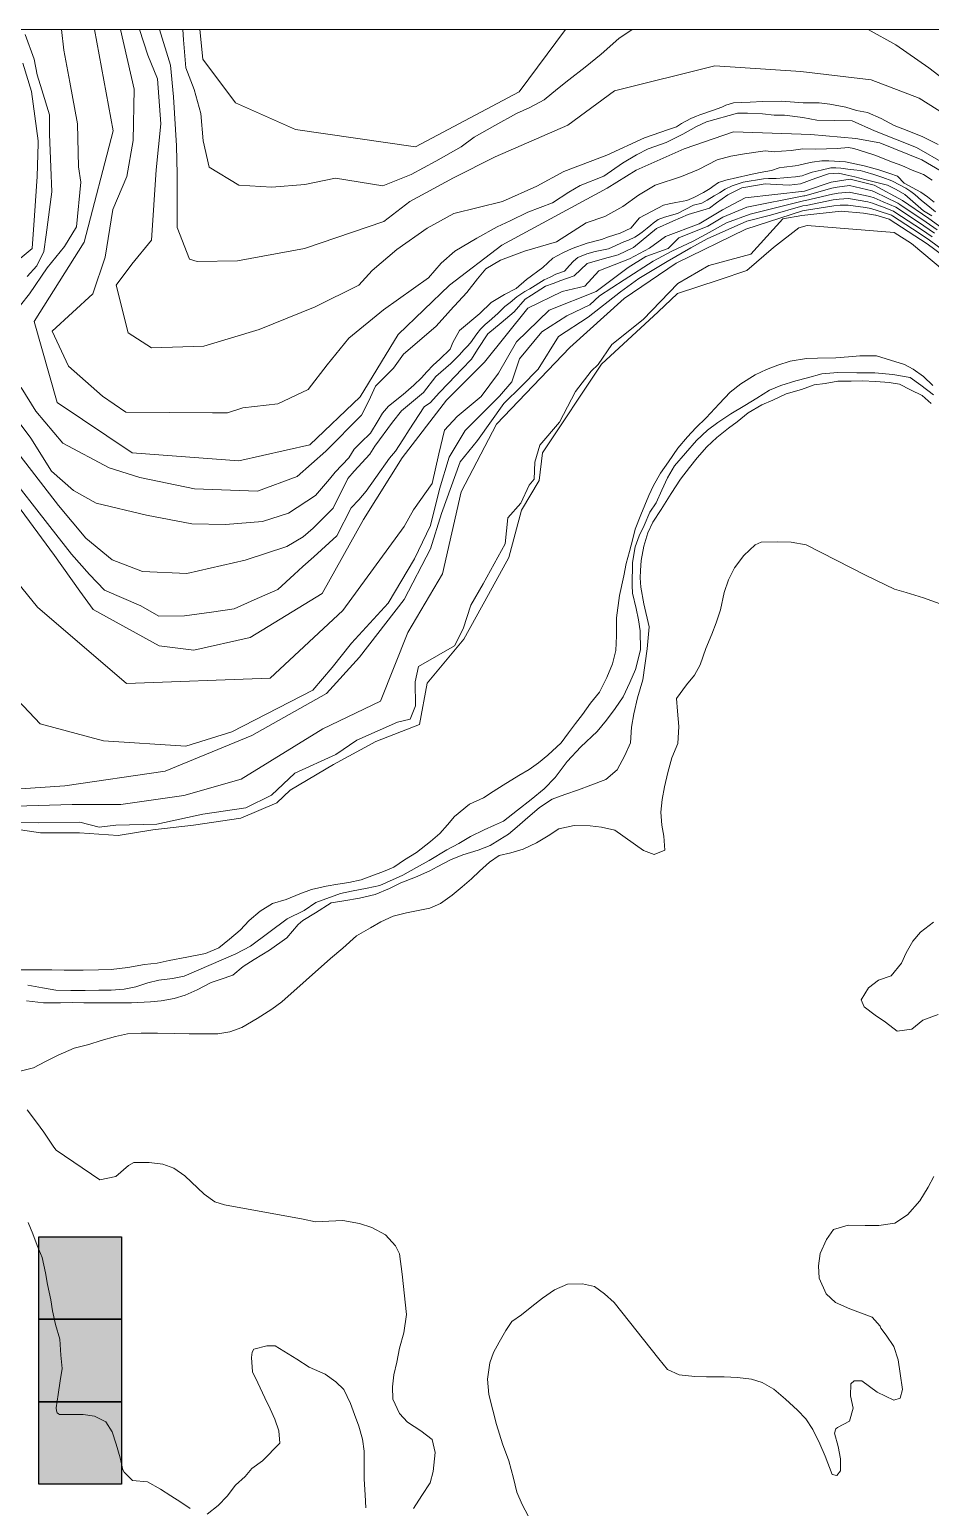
# Model space of a CAD drawing. Header units: metres. Extents: x 47 to 1988, y 46 to 663.
# Drawn here: x 206.6 to 370.6, y 394.4 to 663.4 of the extents above; entities that cross this region are included whole.
import ezdxf

# ---------------------------------------------------------------- set-up
doc = ezdxf.new("R2010")
doc.units = ezdxf.units.M
doc.layers.add('01_Fina', color=7, linetype='Continuous')
doc.layers.add('02_Media', color=7, linetype='Continuous')

msp = doc.modelspace()

# ---------------------------------------------------------------- hatches: boundary and pattern name
at = {"layer": '02_Media'}
h = msp.add_hatch(color=256, dxfattribs=at)
h.dxf.hatch_style = 1
h.paths.add_polyline_path([(223.27, 443.65), (208.27, 443.65), (208.27, 428.65), (223.27, 428.65)])
h = msp.add_hatch(color=256, dxfattribs=at)
h.dxf.hatch_style = 1
h.paths.add_polyline_path([(223.27, 428.65), (208.27, 428.65), (208.27, 413.65), (223.27, 413.65)])
h = msp.add_hatch(color=256, dxfattribs=at)
h.dxf.hatch_style = 1
h.paths.add_polyline_path([(223.27, 413.65), (208.27, 413.65), (208.27, 398.65), (223.27, 398.65)])

# ---------------------------------------------------------------- linework, layer by layer
at = {"layer": '01_Fina', "lineweight": 9}
for points in [[(49.18, 45.57), (788.27, 45.57), (787.83, 663.43), (48.74, 663.43), (49.18, 45.57)], [(203.28, 611.22), (206.58, 615.34), (209.78, 620.07), (212.92, 623.94), (215.13, 627.51), (215.87, 635.62), (215.5, 638.42), (215.26, 646.29), (213.91, 653.85), (212.8, 659.68), (212.37, 663.43)], [(206.1, 618.5), (207.89, 620.41), (209.14, 623.03), (209.56, 626.07), (210.64, 633.91), (210.46, 638.38), (210.22, 644.4), (210.22, 647.92), (208.79, 652.46), (207.95, 655.2), (207.41, 658.04), (205.74, 662.51)], [(372.52, 637.68), (368.98, 639.74), (361.33, 642.82), (357, 643.62), (348.78, 644.3), (334.7, 644.8), (325.75, 641.7), (316.99, 637.86), (311.7, 634.58), (292.53, 624.18), (283.03, 616.88), (273.65, 607.92), (266.72, 596.6), (257.59, 587.85), (244.63, 584.93), (225.27, 586.39), (211.58, 595.51), (207.38, 610.29), (216.51, 624.7), (221.81, 645.02), (218.39, 663.43)], [(373.29, 638.92), (368.03, 641.96), (360.38, 644.97), (356.3, 646.83), (349.87, 646.95), (347.34, 647.43), (344.01, 647.86), (342.11, 647.86), (339.97, 648.1), (337.24, 648.22), (335.46, 648.18), (329.82, 646.63), (328, 645.76), (325.5, 644.38), (322.45, 642.87), (319.16, 641.69), (317.07, 640.62), (314.53, 639.11), (311.11, 636.77), (306.79, 635.07), (304.73, 633.8), (301.76, 631.86), (297.29, 630.2), (294.08, 628.58), (291.68, 627.49), (287.96, 625.43), (283.96, 623.06), (281.5, 620.88), (279.21, 618.23), (271, 612.39), (264.71, 607.23), (260.76, 602.37), (257.31, 597.91), (251.74, 595.28), (245.36, 594.57), (242.62, 593.65), (239.88, 593.65), (224.07, 593.76), (219.82, 596.69), (213.64, 602.16), (210.7, 608.54), (218.09, 615.33), (220.32, 622.01), (221.75, 630.7), (224.28, 636.67), (225.4, 643.26), (225.6, 652.58), (223.09, 663.43)], [(371.95, 642.5), (369.18, 643.88), (366.3, 645.04), (363.98, 645.95), (361.62, 647.21), (359.1, 648.32), (357.12, 648.72), (355.15, 649.33), (352.26, 649.85), (350.29, 650.11), (347.37, 650.11), (343.44, 650.38), (339.99, 650.31), (337.72, 650.21), (336.19, 650.16), (334.7, 650.11), (333.34, 649.65), (332.58, 649.33), (330.92, 648.72), (328.6, 647.89), (327.99, 647.64), (326.96, 647.26), (325.22, 646.33), (324.34, 645.7), (322.85, 645.25), (318.54, 643.73), (311.64, 640.54), (303.83, 637.61), (298.88, 634.95), (292.64, 632.15), (283.77, 629.93), (278.95, 627.26), (273.42, 623.42), (268.93, 619.58), (266.51, 616.9), (258.57, 612.93), (248.35, 608.84), (238.26, 605.78), (228.76, 605.52), (224.53, 608.25), (222.32, 616.9), (225.18, 620.74), (228.76, 625.1), (229.6, 637.87), (230.45, 646.26), (229.86, 654.46), (228.1, 658.79), (226.58, 663.43)], [(377.19, 645.5), (368.49, 650.96), (359.75, 654.27), (346.96, 655.77), (331.34, 656.84), (313.06, 652.25), (304.57, 646.02), (291.31, 640.25), (283.72, 636.41), (275.81, 632.13), (271.06, 628.47), (256.62, 623.55), (244.43, 621.31), (237.05, 621.2), (235.66, 621.63), (233.42, 627.4), (233.42, 637.12), (233.31, 642.25), (232.77, 651.17), (232.24, 656.94), (230.21, 663.43)], [(316.25, 663.43), (313.82, 661.81), (310.65, 658.97), (307.69, 656.56), (304.73, 654.26), (302.65, 652.62), (300.24, 650.65), (297.61, 649.22), (295.2, 648.13), (291.26, 645.94), (287.53, 643.86), (285.12, 642.11), (280.52, 639.48), (276.03, 637.07), (270.89, 634.99), (262.28, 636.4), (256.69, 635.2), (250.67, 634.76), (244.64, 635.09), (239.27, 638.38), (238.18, 643.19), (237.74, 648.12), (236.54, 652.5), (235, 656.44), (234.56, 661.58), (234.48, 663.43)], [(304.15, 663.43), (295.71, 652.1), (276.83, 642.11), (254.98, 645.26), (244.05, 650.07), (238.13, 658.02), (237.58, 663.43)], [(375.72, 652.25), (370.25, 656.44), (364.24, 660.62), (359.21, 663.43)], [(204.15, 621.15), (207.01, 623.58), (207.47, 629.58), (207.94, 636.69), (208.12, 642.69), (208.12, 643.18), (206.92, 652.13), (205.35, 657.3)], [(370.91, 636), (369.3, 637.07), (367.23, 637.85), (365.37, 638.66), (363.67, 639.29), (360.46, 640.55), (358.75, 641.13), (356.62, 641.8), (355.64, 641.97), (353.57, 641.78), (349.71, 641.66), (347.32, 641.73), (345.21, 641.42), (343.48, 641.3), (342.16, 641.2), (340.45, 641.37), (336.71, 640.82), (334.25, 640.41), (331.76, 639.74), (328.35, 637.94), (325.26, 636.65), (320.43, 635.08), (317.41, 633.28), (314.57, 631.21), (311.31, 629.37), (307.9, 628.22), (302.51, 624.76), (296.65, 623.07), (292.28, 621.43), (289.6, 619.9), (288.1, 618.06), (286.15, 615.57), (283.12, 612.31), (282.78, 611.89), (280.55, 609.38), (274.65, 604.36), (272.81, 601.76), (269.52, 598.54), (268.33, 595.86), (267.02, 593.22), (260.48, 586.68), (255.29, 582.07), (248.03, 579.42), (236.56, 579.82), (226.65, 581.88), (221.06, 583.64), (212.63, 588.15), (207.7, 593.97), (205.05, 598.29)], [(371.27, 631.99), (370.04, 632.96), (368.81, 633.82), (365.8, 635.49), (364.57, 636.75), (363.2, 637.2), (361.19, 637.87), (358.51, 638.65), (355.1, 639.33), (352.05, 639.55), (350.82, 639.55), (349.04, 639.29), (348.41, 639.14), (346.62, 638.73), (345.95, 638.62), (343.91, 638.4), (343.01, 638.25), (341.64, 637.77), (339.58, 637.38), (337.58, 636.99), (335.42, 636.51), (333.29, 636.02), (331.99, 635.57), (330.98, 634.83), (330.46, 634.49), (329.26, 633.75), (327.51, 632.85), (326.2, 632.29), (324.19, 631.92), (323.03, 631.7), (321.95, 631.47), (317.58, 629.15), (316.05, 627.25), (314.11, 626.35), (311.94, 625.68), (310.71, 625.24), (308.1, 624.56), (305.33, 623.55), (303.62, 622.81), (301.83, 621.84), (300, 620.12), (297, 617.95), (295.13, 616.31), (293.05, 615.23), (290.62, 613.74), (288.53, 611.75), (284.83, 608.62), (283.64, 606.49), (283.12, 605.26), (281.25, 603.44), (280.06, 602.36), (278.9, 601.13), (277.93, 600.04), (276.52, 598.7), (274.6, 596.97), (271.92, 594.88), (270.84, 593.61), (270.02, 592.27), (268.64, 589.96), (266.85, 588.24), (265.65, 587.05), (264.68, 585.45), (262.22, 582.84), (261.17, 581.61), (258.63, 578.59), (253.68, 575.37), (248.97, 573.88), (242.22, 573.34), (236.08, 573.46), (227.88, 575.02), (218.69, 577.23), (214.57, 579.55), (210.58, 583.07), (206.82, 589.03), (202.93, 594.25)], [(371.46, 630.26), (370.1, 631.43), (368.96, 632.3), (367.73, 633.42), (367.02, 633.95), (366.11, 634.55), (365.08, 635.13), (363.56, 635.87), (361.88, 636.49), (360.26, 637.03), (358.61, 637.56), (357.8, 637.77), (356.6, 637.9), (355.53, 638.03), (354.24, 638.19), (353.32, 638.23), (352.43, 638.23), (350.66, 637.83), (349.01, 637.48), (347.85, 637.03), (347.2, 636.83), (346, 636.61), (344.48, 636.47), (343.88, 636.43), (342.48, 636.32), (341.07, 636.29), (340.18, 636.23), (336.47, 635.62), (334.44, 635), (333.19, 634.39), (332.14, 633.73), (331.18, 633.17), (329.93, 632.37), (328.97, 631.85), (327.44, 631.48), (324.53, 629.95), (322.14, 629.3), (321.01, 628.84), (320.11, 628.19), (319.67, 627.83), (319.02, 627.3), (318.06, 626.56), (317.24, 625.96), (316.73, 625.65), (315.61, 625.12), (314.72, 624.78), (311.95, 623.52), (309.52, 623.01), (308, 622.61), (306.35, 621.94), (305.59, 621.25), (304.88, 620.45), (303.96, 619.45), (302.36, 618.89), (301.31, 618.35), (300.22, 617.89), (297.62, 616.25), (296.73, 615.76), (295.28, 614.76), (294.05, 613.75), (293.09, 613.04), (291.82, 611.76), (290.26, 610.34), (289.5, 609.76), (288.63, 608.89), (287.98, 608.06), (286.85, 606.39), (286.2, 605.76), (285.71, 605.16), (284.77, 604.16), (283.9, 603.31), (283.23, 602.64), (280.51, 600.3), (278.27, 597.36), (274.29, 594.03), (272.62, 591.96), (269.4, 587.58), (268.48, 586.14), (265.66, 583.04), (264.51, 581.71), (261.84, 576.32), (258.2, 572.69), (256.35, 571.07), (253.41, 569.34), (245.84, 566.86), (235.19, 564.41), (227.15, 564.78), (221.61, 566.9), (216.81, 570.87), (211.82, 576.78), (204.88, 585.86)], [(371.79, 626.98), (369.81, 628.38), (365, 631.6), (364.63, 631.8), (362.4, 632.9), (362.38, 632.91), (360.64, 633.77), (359.95, 634.08), (355.86, 635.02), (353.6, 634.71), (352.6, 634.56), (347.72, 633.16), (347.53, 633.14), (337.11, 631.07), (332.75, 629.25), (330.07, 627.65), (324.74, 625.49), (322.8, 623.59), (318.78, 622.1), (315.51, 620.13), (309.73, 615.76), (301.15, 612.34), (295.19, 606.57), (291.91, 600.91), (288.75, 596.66), (284.39, 592.97), (282.13, 590.52), (281.05, 586.21), (279.86, 580.79), (276.46, 576.02), (274.73, 572.98), (263.6, 557.66), (250.38, 545.37), (224.19, 544.41), (208.03, 558.26), (192.38, 577.54)], [(202.33, 583.17), (210.26, 572.98), (214.18, 567.96), (217.47, 564.22), (220.21, 561.37), (226.83, 558.51), (230.07, 556.66), (234.77, 556.69), (239.68, 557.39), (243.78, 557.97), (247.43, 559.59), (251.74, 561.5), (254.71, 564.2), (256.32, 565.66), (258.29, 567.44), (262.53, 571.29), (265.13, 576.35), (266.48, 577.85), (267.87, 579.39), (269.6, 581.88), (272.07, 585.43), (273.17, 586.71), (274.49, 588.74), (275.68, 590.56), (278.41, 594.76), (279.53, 595.56), (281.15, 597.28), (282.85, 599.07), (285.25, 601.6), (286.99, 603.44), (288.13, 605.2), (289.96, 608.03), (292.4, 610.06), (294.78, 612.04), (296.77, 614.33), (297.92, 615.07), (300.49, 616.73), (301.88, 617.23), (303.25, 617.72), (305.68, 618.6), (308.1, 620.86), (311.23, 621.75), (313.7, 622.45), (316.49, 623.76), (320.67, 627.21), (323.66, 628.56), (326.46, 629.74), (330.32, 630.91), (331.62, 631.87), (333.67, 633.37), (336.23, 634.62), (336.58, 634.68), (340.45, 635.35), (341.47, 635.29), (344.84, 635.1), (346.93, 635.36), (349.73, 636.36), (351.99, 637.17), (353.83, 637.31), (355.15, 636.99), (356.8, 636.59), (358.63, 636.14), (362.77, 635.13), (364.3, 634.29), (365.9, 633.42), (369.31, 630.43), (370.8, 629.55)], [(376.24, 624.74), (370.25, 629.06), (365.45, 632.3), (360.34, 635.09), (355.97, 636.2), (352.48, 635.64), (347.62, 634.04), (336.82, 632.81), (332.73, 630.6), (328.46, 628.05), (322.34, 625.76), (319.45, 623.62), (315.81, 621.71), (310.22, 619.53), (307.64, 616.71), (303.5, 615.75), (297.25, 612.72), (289.37, 602.87), (282.46, 595.96), (274.41, 585.47), (267.34, 574.26), (259.81, 560.75), (246.75, 552.77), (236.46, 550.47), (230.16, 551.23), (218.17, 557.84), (215.71, 561.21), (211.1, 567.66), (202.65, 579.18)], [(370.87, 625.71), (368.93, 627.03), (364.1, 630.21), (363.84, 630.36), (361.51, 631.27), (361.48, 631.28), (360.03, 631.81), (359.16, 632.06), (355.66, 632.65), (353.95, 632.55), (352.85, 632.41), (347.92, 631.42), (347.36, 631.36), (341.46, 629.62), (337.17, 628.52), (329.92, 625.36), (326.93, 623.71), (322.62, 621.19), (317.5, 618.13), (314.12, 615.68), (308.25, 611.1), (302.88, 607.54), (299.14, 601.6), (296.12, 598.51), (292.91, 595.35), (288.12, 588.64), (284.96, 584.76), (281.55, 575.35), (279.54, 568.9), (274.74, 559.66), (266.63, 549.2), (260.59, 542.58), (247.04, 534.92), (231.26, 528.43), (212.99, 525.78), (197.7, 524.71)], [(201.35, 544.66), (208.52, 537.05), (220.04, 533.93), (235, 532.95), (243.36, 535.6), (258.11, 543.2), (261.67, 547.3), (265.19, 551.76), (271.84, 559.04), (276.64, 567.06), (279.54, 573.13), (281.21, 579.74), (282.92, 585.56), (285.87, 590.42), (292.12, 596.71), (294.37, 599.33), (295.78, 603.5), (299.85, 608.41), (304.39, 611.31), (308.54, 613.32), (310.32, 614.95), (314.82, 617.89), (320.07, 621.29), (323.5, 623.06), (327.36, 624.9), (330.26, 626.49), (333.45, 628.24), (337.74, 629.83), (347.44, 632.25), (347.82, 632.29), (352.73, 633.48), (353.78, 633.63), (355.76, 633.84), (359.56, 633.06), (360.34, 632.79), (361.93, 632.09), (361.95, 632.09), (364.24, 631.08), (364.54, 630.91), (369.37, 627.7), (371.33, 626.35)], [(374.34, 622.18), (370.41, 625.07), (368.49, 626.35), (363.64, 629.52), (363.45, 629.64), (361.06, 630.46), (361.04, 630.46), (359.72, 630.83), (358.77, 631.04), (355.56, 631.47), (354.13, 631.47), (352.98, 631.33), (348.02, 630.55), (347.27, 630.46), (336.96, 627.1), (324.3, 620.92), (314.82, 614.45), (304.9, 605.53), (291.59, 591.58), (285.12, 579.3), (281.75, 564.37), (275.45, 553.67), (270.44, 541.2), (259.97, 536.11), (245.11, 526.99), (234.64, 523.99), (223.16, 522.35), (214.32, 522.35), (201.94, 521.98)], [(373.13, 619.43), (367.14, 624.5), (363.99, 626.51), (348.12, 627.77), (346.6, 627.34), (342.02, 623.76), (337.13, 619.59), (332.11, 617.84), (324.54, 615.41), (320.98, 612.05), (310.67, 602.52), (299.97, 586.37), (299.33, 581.34), (296.1, 575.96), (293.82, 567.34), (290.09, 560.56), (285.59, 552.45), (278.92, 544.45), (277.57, 536.91), (269.62, 533.8), (261.89, 529.63), (254, 524.97), (251.55, 522.69), (245.03, 519.85), (236.41, 518.62), (229.01, 517.73), (222.67, 516.73), (215.67, 517.18), (208.55, 517.23), (200.42, 518.4)]]:
    msp.add_lwpolyline(points, dxfattribs=at)
at = {"layer": '01_Fina', "linetype": 'Continuous', "lineweight": 9}
for points in [[(204.29, 519.16), (208.11, 519.01), (215.73, 519.12), (219.24, 518.24), (222.29, 518.61), (229.76, 518.79), (238.09, 520.59), (245.94, 521.73), (250.59, 524.06), (254.88, 528.05), (262.34, 531.45), (266.16, 534.07), (273.56, 537.34), (275.86, 537.91), (276.85, 540.35), (276.74, 544.69), (277.35, 547.5), (283.9, 551.24), (285.52, 554.35), (286.91, 558.66), (289.12, 562.54), (293.14, 569.81), (293.65, 574.57), (296.02, 577.21), (297.53, 580.49), (298.42, 581.61), (298.53, 584.67), (299.44, 587.75), (303.05, 591.99), (305.93, 597.52), (308.78, 601.22), (310.09, 602.43), (312.55, 606.12), (318.28, 610.67), (324.55, 617.19), (330.23, 620.5), (337.87, 622.52), (343.72, 628.98), (347.18, 629.57), (354.3, 630.39), (358.38, 630.03), (360.59, 629.64), (360.62, 629.64), (363.05, 628.92), (369.96, 624.44), (381.2, 616.12)], [(203.96, 492.29), (207.57, 492.29), (210.6, 492.25), (212.87, 492.22), (216.3, 492.18), (219.1, 492.24), (221.4, 492.3), (224.46, 492.69), (227.5, 493.25), (229.82, 493.48), (231.99, 493.99), (235.17, 494.54), (238.61, 495.21), (240.99, 496.29), (242.96, 497.83), (244.9, 499.51), (246.53, 501.22), (248.54, 502.97), (250.81, 504.32), (253.28, 505.09), (255.78, 506.08), (257.9, 506.88), (260.56, 507.51), (262.7, 507.84), (264.71, 508.17), (266.9, 508.66), (268.85, 509.37), (270.97, 510.15), (272.88, 510.98), (274.83, 512.28), (276.98, 513.65), (279.57, 515.6), (281.24, 517.1), (282.66, 518.64), (283.94, 520.19), (286.66, 522.43), (289.19, 523.58), (290.98, 524.74), (292.77, 525.9), (295.66, 527.64), (297.52, 528.76), (299.24, 529.92), (300.9, 531.36), (303.36, 533.56), (304.69, 535.42), (305.97, 537.13), (307.24, 538.72), (308.67, 540.81), (310.33, 542.83), (311.67, 545.46), (312.69, 547.98), (313.29, 550.39), (313.42, 553.09), (313.42, 556.34), (313.97, 560.38), (314.73, 563.97), (315.19, 566.26), (315.79, 568.41), (316.4, 570.7), (316.8, 572.47), (317.87, 575.11), (319.32, 578.62), (320.12, 580.46), (321.45, 582.67), (322.88, 584.76), (324.59, 587.2), (326.35, 589.31), (327.84, 590.93), (329.75, 592.77), (332.13, 595.3), (334.1, 597.45), (336.02, 598.94), (338.66, 600.55), (340.74, 601.56), (342.79, 602.32), (345, 603.05), (348.01, 603.53), (350.03, 603.64), (353.34, 603.65), (355.64, 603.86), (357.71, 604.04), (360.76, 604.05), (365.87, 602.47), (367.44, 601.58), (369.29, 600.26), (371, 598.66)], [(206.25, 489.49), (208.94, 488.96), (211.33, 488.55), (214.1, 488.51), (216.66, 488.5), (219.2, 488.57), (221.4, 488.56), (223.77, 488.72), (225.93, 489.14), (228.12, 489.87), (230.09, 490.37), (232.58, 490.67), (234.72, 491.12), (244.1, 495.16), (246.8, 496.55), (253.46, 501.54), (256.55, 503.08), (258.67, 504.5), (263.14, 506.16), (265.16, 506.57), (268.04, 507.11), (270.3, 507.64), (274.54, 509.47), (277, 510.88), (279.32, 512.14), (282.51, 514.12), (284.68, 515.24), (286.85, 516.51), (289.31, 517.77), (291.19, 518.61), (292.83, 519.34), (295.39, 521.34), (297.88, 523.28), (300.23, 525.19), (302.22, 527.27), (304.46, 530.16), (306.91, 532.83), (309.91, 535.68), (311.62, 537.72), (313.16, 539.83), (314.61, 541.97), (315.87, 544.58), (316.85, 546.96), (317.8, 550.5), (317.74, 553.96), (317.42, 555.98), (316.99, 558.04), (316.34, 560.82), (316.29, 562.22), (316.34, 566.39), (316.81, 569.26), (317.56, 571.27), (318.44, 573.12), (319.48, 575.56), (320.65, 577.27), (321.69, 579.56), (322.72, 581.84), (323.98, 584.04), (326, 586.31), (328, 588.6), (329.96, 590.5), (331.88, 591.89), (334.22, 593.47), (336.75, 595), (338.97, 596.33), (341.28, 597.79), (343.33, 598.64), (346.07, 599.46), (348.16, 600), (350.8, 600.75), (353.69, 601.02), (357.19, 600.97), (360.46, 600.93), (363.73, 600.65), (366.87, 600.07), (368.84, 598.69), (371.12, 596.93)], [(205.98, 486.61), (209.09, 486.28), (212.2, 486.28), (214.38, 486.29), (216.42, 486.27), (219.39, 486.28), (225.12, 486.28), (228.56, 486.44), (230.52, 486.61), (232.87, 487.02), (234.89, 487.66), (237.06, 488.6), (239.63, 489.94), (241.24, 490.48), (243.55, 491.31), (245.44, 492.87), (247.47, 494.14), (250.22, 495.83), (253.41, 498.09), (255.45, 500.51), (256.32, 501.22), (258.64, 502.63), (261.44, 504.44), (263.8, 504.84), (266.62, 505.3), (269.5, 506), (272.09, 507.05), (274.14, 508.12), (276.84, 509.15), (279.44, 510.27), (280.76, 511.04), (283.2, 512.26), (285.46, 513.21), (288.26, 514.04), (290.42, 514.88), (292.16, 516.01), (293.76, 516.99), (295.35, 518.27), (296.81, 519.54), (299.42, 521.81), (301.7, 523.35), (304, 524.17), (306.48, 525.06), (308.72, 525.86), (311.45, 526.92), (313.54, 528.65), (314.9, 531.26), (315.94, 533.56), (316.12, 536.41), (316.58, 538.84), (317.23, 541.77), (318.23, 545.08), (319.02, 550.68), (319.36, 554.7), (318.4, 558.89), (317.87, 561.91), (317.75, 563.64), (317.76, 564.94), (317.93, 566.8), (318.39, 569.38), (319.14, 571.82), (320.01, 573.78), (321.53, 576.08), (323.35, 578.95), (325.04, 581.58), (326.68, 583.69), (328.07, 585.45), (329.83, 587.47), (331.65, 589.17), (333.78, 590.85), (335.41, 592.04), (337.39, 593.67), (339.85, 595.14), (341.87, 595.98), (344.33, 597.1), (347.07, 597.93), (349.38, 598.76), (351.4, 599.02), (353.7, 599.43), (356.15, 599.4), (358.16, 599.51), (360.6, 599.34), (363.04, 599.16), (364.91, 598.85), (366.91, 597.82), (369.08, 596.82), (370.7, 595.38)], [(204.63, 473.78), (207.27, 474.44), (209.48, 475.57), (211.77, 476.75), (214.7, 478.02), (217.36, 478.69), (219.62, 479.4), (222.19, 480.14), (224.38, 480.59), (226.86, 480.75), (229.83, 480.71), (232.93, 480.67), (235.6, 480.64), (237.97, 480.6), (240.86, 480.64), (243.05, 480.97), (245.19, 481.74), (247.98, 483.39), (250.68, 485.13), (252.5, 486.41), (261.36, 494.33), (263.57, 496.2), (266.1, 498.44), (268.61, 499.92), (270.52, 501.01), (272.78, 502.02), (275.16, 502.66), (277.32, 503.05), (279.44, 503.52), (281.36, 504.33), (283.47, 505.86), (285.34, 507.38), (287.01, 508.8), (288.45, 510.23), (290.27, 511.89), (292.06, 513.1), (294.16, 513.59), (296.44, 514.2), (298.82, 515.36), (300.95, 516.66), (302.93, 517.91), (305.71, 518.54), (308.64, 518.48), (310.7, 518.21), (313.13, 517.66), (318.32, 513.99), (320.26, 513.28), (322.23, 514.04), (322.05, 516.58), (321.65, 518.62), (321.49, 520.94), (321.73, 523.26), (322.16, 525.55), (322.74, 528.17), (323.46, 530.84), (324.59, 533.48), (324.77, 536.58), (324.52, 539.38), (324.31, 541.65), (326.17, 544.16), (327.61, 545.88), (328.66, 547.8), (329.69, 550.75), (330.76, 553.34), (331.55, 555.44), (332.36, 557.78), (332.99, 560.94), (333.8, 563.23), (334.92, 565.42), (336.59, 567.67), (338.65, 569.61), (339.74, 570.09), (342.64, 570.18), (345.24, 570.14), (347.93, 569.61), (358.85, 564.05), (364.03, 561.59), (366.13, 560.94), (369.32, 559.96), (372.36, 558.9)], [(371.1, 500.95), (368.73, 499.11), (367.33, 497.49), (366.12, 495.35), (365.29, 493.49), (363.41, 491.17), (361.11, 490.4), (359.31, 488.98), (357.96, 486.79), (358.53, 485.55), (360.48, 484.01), (362.36, 482.73), (364.52, 481.12), (367.2, 481.46), (369.18, 483.09), (371.99, 484.12)], [(206.15, 466.8), (207.85, 464.55), (209.13, 462.71), (210.99, 459.96), (211.41, 459.41), (219.38, 454.04), (222.24, 454.63), (224.59, 456.66), (225.52, 457.17), (228.32, 457.21), (230.82, 456.89), (232.83, 456.18), (234.8, 454.78), (238.36, 451.42), (240.29, 450.01), (242.08, 449.49), (256.37, 446.9), (258.59, 446.4), (261.06, 446.53), (263.59, 446.62), (266.6, 446.07), (268.86, 445.36), (271.35, 444.03), (273.2, 442.02), (273.9, 440.57), (274.41, 436.88), (275.17, 429.53), (274.7, 426.18), (273.93, 423.41), (273.4, 420.86), (272.87, 418.55), (272.61, 416.37), (272.68, 414.12), (273.9, 411.5), (275.39, 409.92), (277.79, 408.37), (279.85, 406.76), (280.42, 404.38), (280.06, 400.95), (279.49, 398.85), (277.99, 396.59), (276.47, 394.22)], [(297.35, 392.86), (296.24, 394.96), (295.29, 397.2), (294.64, 399.72), (293.83, 402.91), (292.66, 406), (291.54, 409.52), (290.89, 412.13), (290.19, 414.96), (289.9, 417.74), (290.34, 420.72), (291.02, 422.63), (292.07, 424.46), (293.25, 426.58), (294.36, 428.27), (296.13, 429.48), (298.02, 430.99), (299.96, 432.51), (302.14, 434), (304.47, 435.06), (307.2, 435.12), (309.39, 434.59), (311.25, 433.26), (313, 431.72), (321.12, 421.48), (322.72, 419.54), (324.82, 418.52), (327.66, 418.22), (329.79, 418.2), (333.01, 418.16), (335.45, 418.03), (337.96, 417.73), (339.96, 417.14), (342.08, 415.96), (344.19, 414.1), (346.34, 412.11), (347.91, 410.5), (349.16, 408.57), (350.43, 405.97), (351.42, 403.75), (352.7, 400.4), (353.51, 400.22), (354.21, 401.07), (354.21, 403.27), (353.74, 405.52), (353.09, 407.93), (353.36, 408.68), (353.67, 408.98), (355.84, 410.09), (356.51, 412.48), (356.04, 414.69), (356.09, 416.89), (356.68, 417.43), (358.05, 417.43), (360.86, 415.38), (363.9, 413.91), (365.08, 414.3), (365.47, 415.86), (365.08, 418.79), (364.72, 421.26), (363.88, 423.68), (362.48, 425.78), (361.55, 427.05), (361.44, 427.41), (359.96, 429.04), (355.89, 430.58), (353.3, 431.68), (351.59, 433.27), (350.3, 436.13), (350.16, 438.38), (350.52, 440.6), (351.64, 443.19), (352.9, 444.98), (355.61, 445.79), (358.69, 445.73), (361.17, 445.7), (364.09, 446.16), (366.36, 447.69), (368.65, 450.22), (370.17, 452.69), (371.16, 454.62)], [(206.29, 446.26), (207.16, 444.19), (207.92, 442.07), (208.84, 439.9), (209.44, 437.1), (209.82, 435.01), (210.42, 432.21), (210.75, 430.17), (211.26, 427.7), (212.06, 425.01), (212.28, 422.1), (212.51, 419.72), (212.15, 417.43), (211.74, 414.95), (211.42, 412.56), (211.46, 411.97), (211.6, 411.63), (211.81, 411.42), (212.02, 411.34), (214.08, 411.34), (216.34, 411.31), (218.39, 411.03), (220.42, 409.96), (221.62, 408.19), (222.35, 405.91), (223.03, 403.43), (223.55, 401.25), (223.76, 400.8), (225.3, 399.33), (228.04, 399.08), (230.4, 397.75), (232.3, 396.49), (234.13, 395.36), (235.82, 394.22)], [(238.87, 393.16), (240.9, 394.75), (242.53, 396.46), (244.07, 398.43), (245.79, 400.01), (247.05, 401.47), (248.94, 402.86), (252.15, 406.07), (251.97, 408.37), (251.19, 410.49), (250.39, 412.34), (249.42, 414.37), (248.1, 417.06), (247.13, 419.09), (246.98, 421.67), (247.08, 422.69), (247.38, 423.23), (249.75, 423.79), (251.25, 423.82), (255.24, 421.4), (257.47, 419.93), (260.37, 418.68), (262.32, 417.28), (263.77, 415.89), (264.99, 413.34), (265.72, 411.32), (266.48, 409.18), (267.2, 406.82), (267.46, 404.64), (267.45, 402.08), (267.49, 399.55), (267.67, 396.7), (267.76, 394.33)]]:
    msp.add_lwpolyline(points, dxfattribs=at)
at = {"layer": '02_Media'}
for points in [[(208.27, 443.65), (223.27, 443.65), (223.27, 428.65), (208.27, 428.65)], [(208.27, 428.65), (223.27, 428.65), (223.27, 413.65), (208.27, 413.65)], [(208.27, 413.65), (223.27, 413.65), (223.27, 398.65), (208.27, 398.65)]]:
    msp.add_lwpolyline(points, close=True, dxfattribs=at)

doc.saveas('drawing.dxf')
